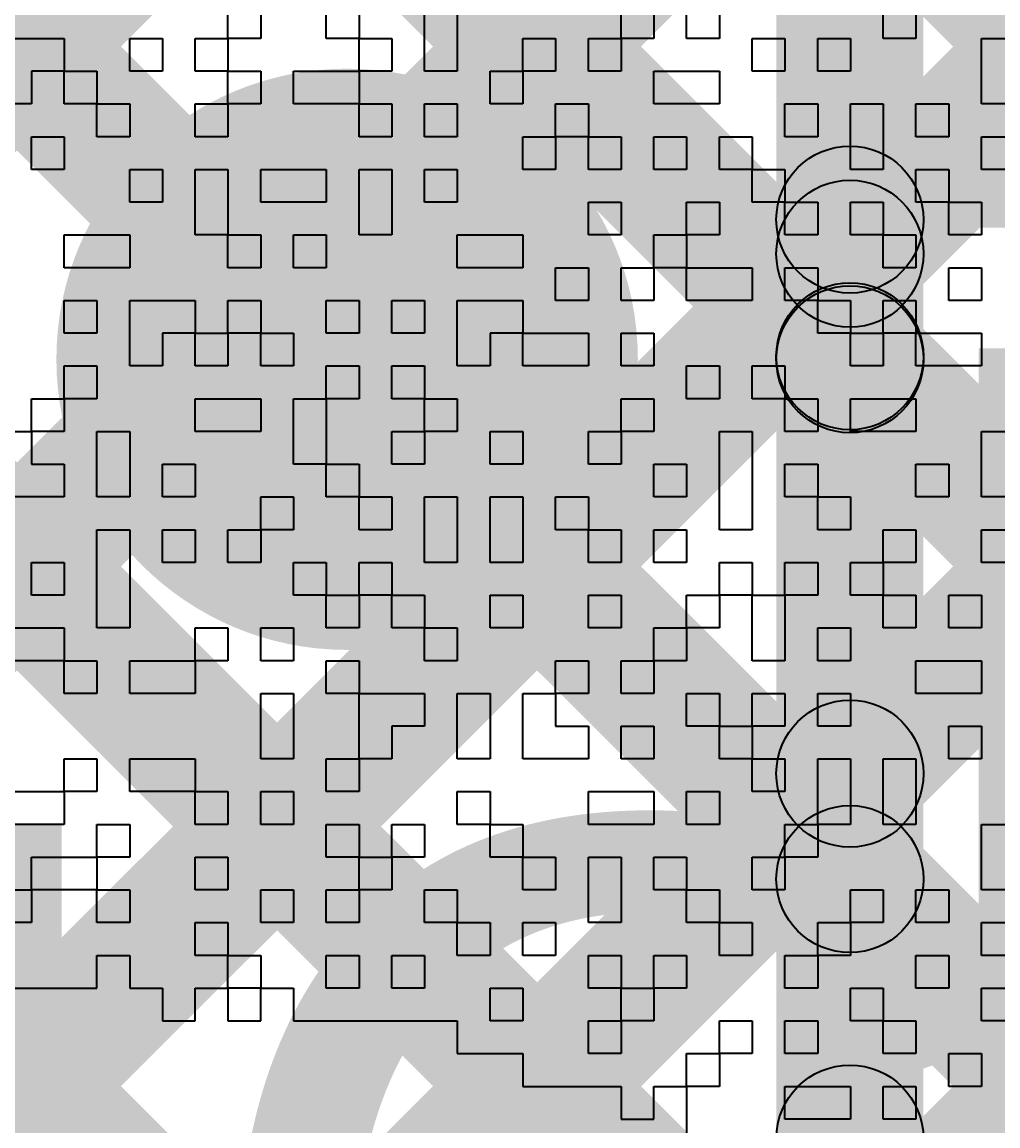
# Model space of a CAD drawing. Header units: millimetres. Extents: x 3.07 to 5.81, y 1.29 to 3.84.
# Drawn here: x 4.7803 to 4.8334, y 2.9394 to 2.9995 of the extents above; entities that cross this region are included whole.
import ezdxf

# ---------------------------------------------------------------- set-up
doc = ezdxf.new("R2010")
doc.units = ezdxf.units.MM
doc.header["$MEASUREMENT"] = 0
for name, color, linetype in [('BottomLayer', 5, 'Continuous'), ('BottomOverlay', 54, 'Continuous'), ('BottomSolder', 6, 'Continuous'), ('TopLayer', 1, 'Continuous'), ('TopOverlay', 2, 'Continuous'), ('TopSolder', 216, 'Continuous'), ('ViaHoleLayer', 16, 'Continuous')]:
    doc.layers.add(name, color=color, linetype=linetype)

# ---------------------------------------------------------------- blocks, each defined once
blk = doc.blocks.new('ESP32_WROOM_32__16MB__16')
at = {"layer": 'TopSolder'}
for points in [[(-0.378016, -0.133598), (-0.291276, -0.133598), (-0.291276, -0.177031), (-0.378016, -0.177031)], [(-0.378016, -0.183598), (-0.291276, -0.183598), (-0.291276, -0.227031), (-0.378016, -0.227031)]]:
    blk.add_hatch(color=216, dxfattribs=at).paths.add_polyline_path(points)

msp = doc.modelspace()

# ---------------------------------------------------------------- hatches: boundary and pattern name
at = {"layer": 'BottomLayer'}
for points in [[(4.732828, 2.86041), (4.727172, 2.866066), (5.059934, 3.198828), (5.06559, 3.193172)], [(4.732828, 2.888694), (4.727172, 2.894351), (5.031649, 3.198828), (5.037306, 3.193172)], [(4.732828, 2.916978), (4.727172, 2.922635), (5.003365, 3.198828), (5.009022, 3.193172)], [(4.732828, 2.945262), (4.727172, 2.950919), (4.975081, 3.198828), (4.980738, 3.193172)], [(4.732828, 2.832125), (4.727172, 2.837782), (5.088218, 3.198828), (5.093875, 3.193172)], [(4.727172, 3.101915), (4.732828, 3.107572), (5.146591, 2.69381), (5.140934, 2.688153)], [(4.727172, 3.073631), (4.732828, 3.079288), (5.132934, 2.679183), (5.127277, 2.673526)], [(4.727172, 3.045347), (4.732828, 3.051004), (5.142004, 2.641828), (5.136347, 2.636172)], [(4.727172, 3.017062), (4.732828, 3.022719), (5.113719, 2.641828), (5.108062, 2.636172)], [(4.727172, 2.988778), (4.732828, 2.994435), (5.085808, 2.641456), (5.080151, 2.635799)]]:
    msp.add_hatch(color=5, dxfattribs=at).paths.add_polyline_path(points)
h = msp.add_hatch(color=5, dxfattribs=at)
edge = h.paths.add_edge_path()
edge.add_arc((4.797997, 2.981117), 0.011811, 0, 360)
at = {"layer": 'BottomSolder'}
h = msp.add_hatch(color=6, dxfattribs=at)
edge = h.paths.add_edge_path()
edge.add_arc((4.797997, 2.981117), 0.015811, 0, 360)
at = {"layer": 'TopLayer'}
for points in [[(4.664631, 3.136172), (4.670288, 3.141828), (4.828167, 2.983949), (4.82251, 2.978293)], [(4.644172, 3.128347), (4.649828, 3.134004), (4.828167, 2.955665), (4.82251, 2.950008)], [(4.644172, 3.100062), (4.649828, 3.105719), (4.822746, 2.932801), (4.817089, 2.927145)], [(4.644172, 3.071778), (4.649828, 3.077435), (4.803176, 2.924087), (4.79752, 2.91843)], [(4.649828, 2.862262), (4.644172, 2.867919), (4.82251, 3.046258), (4.828167, 3.040601)], [(4.829339, 2.988717), (4.821339, 2.988717), (4.821339, 3.031283), (4.829339, 3.031283)], [(4.515022, 2.699172), (4.509365, 2.704828), (4.82251, 3.017974), (4.828167, 3.012317)], [(4.543306, 2.699172), (4.537649, 2.704828), (4.82251, 2.989689), (4.828167, 2.984032)], [(4.829339, 2.981283), (4.821339, 2.981283), (4.821339, 2.988717), (4.829339, 2.988717)], [(4.829339, 2.981283), (4.821339, 2.981283), (4.821339, 2.988717), (4.829339, 2.988717)], [(4.829339, 2.938717), (4.821339, 2.938717), (4.821339, 2.981283), (4.829339, 2.981283)], [(4.57159, 2.699172), (4.565934, 2.704828), (4.82251, 2.961405), (4.828167, 2.955748)]]:
    msp.add_hatch(color=1, dxfattribs=at).paths.add_polyline_path(points)
h = msp.add_hatch(color=1, dxfattribs=at)
edge = h.paths.add_edge_path()
edge.add_arc((4.797997, 2.981117), 0.011811, 0, 360)
h = msp.add_hatch(color=1, dxfattribs=at)
edge = h.paths.add_edge_path()
edge.add_arc((4.825338, 2.988717), 0.004, 0, 360)
h = msp.add_hatch(color=1, dxfattribs=at)
edge = h.paths.add_edge_path()
edge.add_arc((4.825338, 2.988717), 0.004, 0, 360)
h = msp.add_hatch(color=1, dxfattribs=at)
edge = h.paths.add_edge_path()
edge.add_arc((4.825338, 2.988717), 0.004, 0, 360)
h = msp.add_hatch(color=1, dxfattribs=at)
edge = h.paths.add_edge_path()
edge.add_arc((4.825338, 2.986861), 0.004, 0, 360)
h = msp.add_hatch(color=1, dxfattribs=at)
edge = h.paths.add_edge_path()
edge.add_arc((4.825338, 2.981283), 0.004, 0, 360)
h = msp.add_hatch(color=1, dxfattribs=at)
edge = h.paths.add_edge_path()
edge.add_arc((4.825338, 2.981283), 0.004, 0, 360)
h = msp.add_hatch(color=1, dxfattribs=at)
edge = h.paths.add_edge_path()
edge.add_arc((4.825338, 2.981283), 0.004, 0, 360)
h = msp.add_hatch(color=1, dxfattribs=at)
edge = h.paths.add_edge_path()
edge.add_arc((4.825338, 2.981121), 0.004, 0, 360)
h = msp.add_hatch(color=1, dxfattribs=at)
edge = h.paths.add_edge_path()
edge.add_arc((4.825338, 2.958576), 0.004, 0, 360)
h = msp.add_hatch(color=1, dxfattribs=at)
edge = h.paths.add_edge_path()
edge.add_arc((4.825338, 2.952837), 0.004, 0, 360)
h = msp.add_hatch(color=1, dxfattribs=at)
edge = h.paths.add_edge_path()
edge.add_arc((4.825338, 2.938717), 0.004, 0, 360)
h = msp.add_hatch(color=1, dxfattribs=at)
edge = h.paths.add_edge_path()
edge.add_arc((4.825338, 2.938717), 0.004, 0, 360)
h = msp.add_hatch(color=1, dxfattribs=at)
edge = h.paths.add_edge_path()
edge.add_arc((4.825338, 2.938717), 0.004, 0, 360)
at = {"layer": 'TopSolder'}
h = msp.add_hatch(color=216, dxfattribs=at)
edge = h.paths.add_edge_path()
edge.add_arc((4.797997, 2.981117), 0.015811, 0, 360)
at = {"layer": 'ViaHoleLayer'}
h = msp.add_hatch(color=16, dxfattribs=at)
edge = h.paths.add_edge_path()
edge.add_arc((4.797997, 2.981117), 0.007874, 0, 360)

# ---------------------------------------------------------------- linework, layer by layer
at = {"layer": 'BottomOverlay'}
for p, q in [((4.791517, 2.998574), (4.791517, 3.000356)), ((4.793299, 3.000356), (4.793299, 2.998574)), ((4.796862, 2.998574), (4.796862, 3.000356)), ((4.798644, 3.000356), (4.798644, 2.998574)), ((4.802207, 2.998574), (4.802207, 3.000356)), ((4.803989, 3.000356), (4.803989, 2.998574)), ((4.812898, 2.998574), (4.812898, 3.000356)), ((4.81468, 3.000356), (4.81468, 2.998574)), ((4.816461, 2.998574), (4.816461, 3.000356)), ((4.818243, 3.000356), (4.818243, 2.998574)), ((4.827152, 2.998574), (4.827152, 3.000356)), ((4.828933, 3.000356), (4.828933, 2.998574)), ((4.779045, 2.998574), (4.782608, 2.998574)), ((4.782608, 2.998574), (4.782608, 2.996792)), ((4.786172, 2.996792), (4.786172, 2.998574)), ((4.786172, 2.998574), (4.787954, 2.998574)), ((4.787954, 2.998574), (4.787954, 2.996792)), ((4.789735, 2.996792), (4.789735, 2.998574)), ((4.789735, 2.998574), (4.791517, 2.998574)), ((4.793299, 2.998574), (4.791517, 2.998574)), ((4.791517, 2.998574), (4.791517, 2.996792)), ((4.798644, 2.998574), (4.796862, 2.998574)), ((4.798644, 2.996792), (4.798644, 2.998574)), ((4.798644, 2.998574), (4.800426, 2.998574)), ((4.800426, 2.998574), (4.800426, 2.996792)), ((4.802207, 2.996792), (4.802207, 2.998574)), ((4.803989, 2.998574), (4.803989, 2.996792)), ((4.807553, 2.996792), (4.807553, 2.998574)), ((4.807553, 2.998574), (4.809334, 2.998574)), ((4.809334, 2.998574), (4.809334, 2.996792)), ((4.811116, 2.996792), (4.811116, 2.998574)), ((4.811116, 2.998574), (4.812898, 2.998574)), ((4.81468, 2.998574), (4.812898, 2.998574)), ((4.812898, 2.998574), (4.812898, 2.996792)), ((4.818243, 2.998574), (4.816461, 2.998574)), ((4.820025, 2.996792), (4.820025, 2.998574)), ((4.820025, 2.998574), (4.821807, 2.998574)), ((4.821807, 2.998574), (4.821807, 2.996792)), ((4.823588, 2.996792), (4.823588, 2.998574)), ((4.823588, 2.998574), (4.82537, 2.998574)), ((4.82537, 2.998574), (4.82537, 2.996792)), ((4.828933, 2.998574), (4.827152, 2.998574)), ((4.832497, 2.996792), (4.832497, 2.998574)), ((4.832497, 2.998574), (4.834279, 2.998574)), ((4.782608, 2.996792), (4.780827, 2.996792)), ((4.780827, 2.996792), (4.780827, 2.995011)), ((4.782608, 2.995011), (4.782608, 2.996792)), ((4.782608, 2.996792), (4.78439, 2.996792)), ((4.78439, 2.996792), (4.78439, 2.995011)), ((4.787954, 2.996792), (4.786172, 2.996792)), ((4.791517, 2.996792), (4.789735, 2.996792)), ((4.791517, 2.995011), (4.791517, 2.996792)), ((4.791517, 2.996792), (4.793299, 2.996792)), ((4.793299, 2.996792), (4.793299, 2.995011)), ((4.795081, 2.995011), (4.795081, 2.996792)), ((4.795081, 2.996792), (4.798644, 2.996792)), ((4.800426, 2.996792), (4.798644, 2.996792)), ((4.798644, 2.996792), (4.798644, 2.995011)), ((4.803989, 2.996792), (4.802207, 2.996792)), ((4.805771, 2.995011), (4.805771, 2.996792)), ((4.805771, 2.996792), (4.807553, 2.996792)), ((4.809334, 2.996792), (4.807553, 2.996792)), ((4.807553, 2.996792), (4.807553, 2.995011)), ((4.812898, 2.996792), (4.811116, 2.996792)), ((4.81468, 2.995011), (4.81468, 2.996792)), ((4.81468, 2.996792), (4.818243, 2.996792)), ((4.818243, 2.996792), (4.818243, 2.995011)), ((4.821807, 2.996792), (4.820025, 2.996792)), ((4.82537, 2.996792), (4.823588, 2.996792)), ((4.832497, 2.995011), (4.832497, 2.996792)), ((4.780827, 2.995011), (4.779045, 2.995011)), ((4.78439, 2.995011), (4.782608, 2.995011)), ((4.78439, 2.993229), (4.78439, 2.995011)), ((4.78439, 2.995011), (4.786172, 2.995011)), ((4.786172, 2.995011), (4.786172, 2.993229)), ((4.789735, 2.993229), (4.789735, 2.995011)), ((4.789735, 2.995011), (4.791517, 2.995011)), ((4.793299, 2.995011), (4.791517, 2.995011)), ((4.791517, 2.995011), (4.791517, 2.993229)), ((4.798644, 2.995011), (4.795081, 2.995011)), ((4.798644, 2.993229), (4.798644, 2.995011)), ((4.798644, 2.995011), (4.800426, 2.995011)), ((4.800426, 2.995011), (4.800426, 2.993229)), ((4.802207, 2.993229), (4.802207, 2.995011)), ((4.802207, 2.995011), (4.803989, 2.995011)), ((4.803989, 2.995011), (4.803989, 2.993229)), ((4.807553, 2.995011), (4.805771, 2.995011)), ((4.809334, 2.993229), (4.809334, 2.995011)), ((4.809334, 2.995011), (4.811116, 2.995011)), ((4.811116, 2.995011), (4.811116, 2.993229)), ((4.818243, 2.995011), (4.81468, 2.995011)), ((4.821807, 2.993229), (4.821807, 2.995011)), ((4.821807, 2.995011), (4.823588, 2.995011)), ((4.823588, 2.995011), (4.823588, 2.993229)), ((4.82537, 2.993229), (4.82537, 2.995011)), ((4.82537, 2.995011), (4.827152, 2.995011)), ((4.827152, 2.995011), (4.827152, 2.993229)), ((4.828933, 2.993229), (4.828933, 2.995011)), ((4.828933, 2.995011), (4.830715, 2.995011)), ((4.830715, 2.995011), (4.830715, 2.993229)), ((4.834279, 2.995011), (4.832497, 2.995011)), ((4.780827, 2.991447), (4.780827, 2.993229)), ((4.780827, 2.993229), (4.782608, 2.993229)), ((4.782608, 2.993229), (4.782608, 2.991447)), ((4.786172, 2.993229), (4.78439, 2.993229)), ((4.791517, 2.993229), (4.789735, 2.993229)), ((4.800426, 2.993229), (4.798644, 2.993229)), ((4.803989, 2.993229), (4.802207, 2.993229)), ((4.807553, 2.991447), (4.807553, 2.993229)), ((4.807553, 2.993229), (4.809334, 2.993229)), ((4.811116, 2.993229), (4.809334, 2.993229)), ((4.809334, 2.993229), (4.809334, 2.991447)), ((4.811116, 2.991447), (4.811116, 2.993229)), ((4.811116, 2.993229), (4.812898, 2.993229)), ((4.812898, 2.993229), (4.812898, 2.991447)), ((4.81468, 2.991447), (4.81468, 2.993229)), ((4.81468, 2.993229), (4.816461, 2.993229)), ((4.816461, 2.993229), (4.816461, 2.991447)), ((4.818243, 2.991447), (4.818243, 2.993229)), ((4.818243, 2.993229), (4.820025, 2.993229)), ((4.820025, 2.993229), (4.820025, 2.991447)), ((4.823588, 2.993229), (4.821807, 2.993229)), ((4.82537, 2.991447), (4.82537, 2.993229)), ((4.827152, 2.993229), (4.827152, 2.991447)), ((4.830715, 2.993229), (4.828933, 2.993229)), ((4.832497, 2.991447), (4.832497, 2.993229)), ((4.832497, 2.993229), (4.834279, 2.993229)), ((4.782608, 2.991447), (4.780827, 2.991447)), ((4.786172, 2.989666), (4.786172, 2.991447)), ((4.786172, 2.991447), (4.787954, 2.991447)), ((4.787954, 2.991447), (4.787954, 2.989666)), ((4.789735, 2.989666), (4.789735, 2.991447)), ((4.789735, 2.991447), (4.791517, 2.991447)), ((4.791517, 2.991447), (4.791517, 2.989666)), ((4.793299, 2.989666), (4.793299, 2.991447)), ((4.793299, 2.991447), (4.796862, 2.991447)), ((4.796862, 2.991447), (4.796862, 2.989666)), ((4.798644, 2.989666), (4.798644, 2.991447)), ((4.798644, 2.991447), (4.800426, 2.991447)), ((4.800426, 2.991447), (4.800426, 2.989666)), ((4.802207, 2.989666), (4.802207, 2.991447)), ((4.802207, 2.991447), (4.803989, 2.991447)), ((4.803989, 2.991447), (4.803989, 2.989666)), ((4.809334, 2.991447), (4.807553, 2.991447)), ((4.812898, 2.991447), (4.811116, 2.991447)), ((4.816461, 2.991447), (4.81468, 2.991447)), ((4.820025, 2.991447), (4.818243, 2.991447)), ((4.820025, 2.989666), (4.820025, 2.991447)), ((4.820025, 2.991447), (4.821807, 2.991447)), ((4.821807, 2.991447), (4.821807, 2.989666)), ((4.827152, 2.991447), (4.82537, 2.991447)), ((4.828933, 2.989666), (4.828933, 2.991447)), ((4.828933, 2.991447), (4.830715, 2.991447)), ((4.830715, 2.991447), (4.830715, 2.989666)), ((4.834279, 2.991447), (4.832497, 2.991447)), ((4.787954, 2.989666), (4.786172, 2.989666)), ((4.789735, 2.987884), (4.789735, 2.989666)), ((4.791517, 2.989666), (4.791517, 2.987884)), ((4.796862, 2.989666), (4.793299, 2.989666)), ((4.798644, 2.987884), (4.798644, 2.989666)), ((4.800426, 2.989666), (4.800426, 2.987884)), ((4.803989, 2.989666), (4.802207, 2.989666)), ((4.811116, 2.987884), (4.811116, 2.989666)), ((4.811116, 2.989666), (4.812898, 2.989666)), ((4.812898, 2.989666), (4.812898, 2.987884)), ((4.816461, 2.987884), (4.816461, 2.989666)), ((4.816461, 2.989666), (4.818243, 2.989666)), ((4.818243, 2.989666), (4.818243, 2.987884)), ((4.821807, 2.989666), (4.820025, 2.989666)), ((4.821807, 2.987884), (4.821807, 2.989666)), ((4.821807, 2.989666), (4.823588, 2.989666)), ((4.823588, 2.989666), (4.823588, 2.987884)), ((4.82537, 2.987884), (4.82537, 2.989666)), ((4.82537, 2.989666), (4.827152, 2.989666)), ((4.827152, 2.989666), (4.827152, 2.987884)), ((4.830715, 2.989666), (4.828933, 2.989666)), ((4.830715, 2.987884), (4.830715, 2.989666)), ((4.830715, 2.989666), (4.832497, 2.989666)), ((4.832497, 2.989666), (4.832497, 2.987884)), ((4.782608, 2.986102), (4.782608, 2.987884)), ((4.782608, 2.987884), (4.786172, 2.987884)), ((4.786172, 2.987884), (4.786172, 2.986102)), ((4.791517, 2.987884), (4.789735, 2.987884)), ((4.791517, 2.986102), (4.791517, 2.987884)), ((4.791517, 2.987884), (4.793299, 2.987884)), ((4.793299, 2.987884), (4.793299, 2.986102)), ((4.795081, 2.986102), (4.795081, 2.987884)), ((4.795081, 2.987884), (4.796862, 2.987884)), ((4.796862, 2.987884), (4.796862, 2.986102)), ((4.800426, 2.987884), (4.798644, 2.987884)), ((4.803989, 2.986102), (4.803989, 2.987884)), ((4.803989, 2.987884), (4.807553, 2.987884)), ((4.807553, 2.987884), (4.807553, 2.986102)), ((4.812898, 2.987884), (4.811116, 2.987884)), ((4.81468, 2.986102), (4.81468, 2.987884)), ((4.81468, 2.987884), (4.816461, 2.987884)), ((4.818243, 2.987884), (4.816461, 2.987884)), ((4.816461, 2.987884), (4.816461, 2.986102)), ((4.823588, 2.987884), (4.821807, 2.987884)), ((4.827152, 2.987884), (4.82537, 2.987884)), ((4.827152, 2.986102), (4.827152, 2.987884)), ((4.827152, 2.987884), (4.828933, 2.987884)), ((4.828933, 2.987884), (4.828933, 2.986102)), ((4.832497, 2.987884), (4.830715, 2.987884)), ((4.786172, 2.986102), (4.782608, 2.986102)), ((4.793299, 2.986102), (4.791517, 2.986102)), ((4.796862, 2.986102), (4.795081, 2.986102)), ((4.807553, 2.986102), (4.803989, 2.986102)), ((4.809334, 2.98432), (4.809334, 2.986102)), ((4.809334, 2.986102), (4.811116, 2.986102)), ((4.811116, 2.986102), (4.811116, 2.98432)), ((4.812898, 2.98432), (4.812898, 2.986102)), ((4.812898, 2.986102), (4.81468, 2.986102)), ((4.816461, 2.986102), (4.81468, 2.986102)), ((4.81468, 2.986102), (4.81468, 2.98432)), ((4.816461, 2.98432), (4.816461, 2.986102)), ((4.816461, 2.986102), (4.820025, 2.986102)), ((4.820025, 2.986102), (4.820025, 2.98432)), ((4.821807, 2.98432), (4.821807, 2.986102)), ((4.821807, 2.986102), (4.823588, 2.986102)), ((4.823588, 2.986102), (4.823588, 2.98432)), ((4.828933, 2.986102), (4.827152, 2.986102)), ((4.830715, 2.98432), (4.830715, 2.986102)), ((4.830715, 2.986102), (4.832497, 2.986102)), ((4.832497, 2.986102), (4.832497, 2.98432)), ((4.782608, 2.982539), (4.782608, 2.98432)), ((4.782608, 2.98432), (4.78439, 2.98432)), ((4.78439, 2.98432), (4.78439, 2.982539)), ((4.786172, 2.982539), (4.786172, 2.98432)), ((4.786172, 2.98432), (4.789735, 2.98432)), ((4.789735, 2.98432), (4.789735, 2.982539)), ((4.791517, 2.982539), (4.791517, 2.98432)), ((4.791517, 2.98432), (4.793299, 2.98432)), ((4.793299, 2.98432), (4.793299, 2.982539)), ((4.796862, 2.982539), (4.796862, 2.98432)), ((4.796862, 2.98432), (4.798644, 2.98432)), ((4.798644, 2.98432), (4.798644, 2.982539)), ((4.800426, 2.982539), (4.800426, 2.98432)), ((4.800426, 2.98432), (4.802207, 2.98432)), ((4.802207, 2.98432), (4.802207, 2.982539)), ((4.803989, 2.982539), (4.803989, 2.98432)), ((4.803989, 2.98432), (4.807553, 2.98432)), ((4.807553, 2.98432), (4.807553, 2.982539)), ((4.811116, 2.98432), (4.809334, 2.98432)), ((4.81468, 2.98432), (4.812898, 2.98432)), ((4.820025, 2.98432), (4.816461, 2.98432)), ((4.823588, 2.98432), (4.821807, 2.98432)), ((4.823588, 2.982539), (4.823588, 2.98432)), ((4.823588, 2.98432), (4.82537, 2.98432)), ((4.82537, 2.98432), (4.82537, 2.982539)), ((4.827152, 2.982539), (4.827152, 2.98432)), ((4.827152, 2.98432), (4.828933, 2.98432)), ((4.828933, 2.98432), (4.828933, 2.982539)), ((4.832497, 2.98432), (4.830715, 2.98432)), ((4.78439, 2.982539), (4.782608, 2.982539)), ((4.786172, 2.980757), (4.786172, 2.982539)), ((4.789735, 2.982539), (4.787954, 2.982539)), ((4.787954, 2.982539), (4.787954, 2.980757)), ((4.789735, 2.980757), (4.789735, 2.982539)), ((4.789735, 2.982539), (4.791517, 2.982539)), ((4.793299, 2.982539), (4.791517, 2.982539)), ((4.791517, 2.982539), (4.791517, 2.980757)), ((4.793299, 2.980757), (4.793299, 2.982539)), ((4.793299, 2.982539), (4.795081, 2.982539)), ((4.795081, 2.982539), (4.795081, 2.980757)), ((4.798644, 2.982539), (4.796862, 2.982539)), ((4.802207, 2.982539), (4.800426, 2.982539)), ((4.803989, 2.980757), (4.803989, 2.982539)), ((4.807553, 2.982539), (4.805771, 2.982539)), ((4.805771, 2.982539), (4.805771, 2.980757)), ((4.807553, 2.980757), (4.807553, 2.982539)), ((4.807553, 2.982539), (4.811116, 2.982539)), ((4.811116, 2.982539), (4.811116, 2.980757)), ((4.812898, 2.980757), (4.812898, 2.982539)), ((4.812898, 2.982539), (4.81468, 2.982539)), ((4.81468, 2.982539), (4.81468, 2.980757)), ((4.82537, 2.982539), (4.823588, 2.982539)), ((4.82537, 2.980757), (4.82537, 2.982539)), ((4.82537, 2.982539), (4.827152, 2.982539)), ((4.828933, 2.982539), (4.827152, 2.982539)), ((4.827152, 2.982539), (4.827152, 2.980757)), ((4.828933, 2.980757), (4.828933, 2.982539)), ((4.828933, 2.982539), (4.832497, 2.982539)), ((4.832497, 2.982539), (4.832497, 2.980757)), ((4.782608, 2.978975), (4.782608, 2.980757)), ((4.782608, 2.980757), (4.78439, 2.980757)), ((4.78439, 2.980757), (4.78439, 2.978975)), ((4.787954, 2.980757), (4.786172, 2.980757)), ((4.791517, 2.980757), (4.789735, 2.980757)), ((4.795081, 2.980757), (4.793299, 2.980757)), ((4.796862, 2.978975), (4.796862, 2.980757)), ((4.796862, 2.980757), (4.798644, 2.980757)), ((4.798644, 2.980757), (4.798644, 2.978975)), ((4.800426, 2.978975), (4.800426, 2.980757)), ((4.800426, 2.980757), (4.802207, 2.980757)), ((4.802207, 2.980757), (4.802207, 2.978975)), ((4.805771, 2.980757), (4.803989, 2.980757)), ((4.811116, 2.980757), (4.807553, 2.980757)), ((4.81468, 2.980757), (4.812898, 2.980757)), ((4.816461, 2.978975), (4.816461, 2.980757)), ((4.816461, 2.980757), (4.818243, 2.980757)), ((4.818243, 2.980757), (4.818243, 2.978975)), ((4.820025, 2.978975), (4.820025, 2.980757)), ((4.820025, 2.980757), (4.821807, 2.980757)), ((4.821807, 2.980757), (4.821807, 2.978975)), ((4.827152, 2.980757), (4.82537, 2.980757)), ((4.832497, 2.980757), (4.828933, 2.980757)), ((4.780827, 2.977193), (4.780827, 2.978975)), ((4.780827, 2.978975), (4.782608, 2.978975)), ((4.78439, 2.978975), (4.782608, 2.978975)), ((4.782608, 2.978975), (4.782608, 2.977193)), ((4.789735, 2.977193), (4.789735, 2.978975)), ((4.789735, 2.978975), (4.793299, 2.978975)), ((4.793299, 2.978975), (4.793299, 2.977193)), ((4.795081, 2.977193), (4.795081, 2.978975)), ((4.795081, 2.978975), (4.796862, 2.978975)), ((4.798644, 2.978975), (4.796862, 2.978975)), ((4.796862, 2.978975), (4.796862, 2.977193)), ((4.802207, 2.978975), (4.800426, 2.978975)), ((4.802207, 2.977193), (4.802207, 2.978975)), ((4.802207, 2.978975), (4.803989, 2.978975)), ((4.803989, 2.978975), (4.803989, 2.977193)), ((4.812898, 2.977193), (4.812898, 2.978975)), ((4.812898, 2.978975), (4.81468, 2.978975)), ((4.81468, 2.978975), (4.81468, 2.977193)), ((4.818243, 2.978975), (4.816461, 2.978975)), ((4.821807, 2.978975), (4.820025, 2.978975)), ((4.821807, 2.977193), (4.821807, 2.978975)), ((4.821807, 2.978975), (4.823588, 2.978975)), ((4.823588, 2.978975), (4.823588, 2.977193)), ((4.82537, 2.977193), (4.82537, 2.978975)), ((4.82537, 2.978975), (4.828933, 2.978975)), ((4.828933, 2.978975), (4.828933, 2.977193)), ((4.779045, 2.977193), (4.780827, 2.977193)), ((4.782608, 2.977193), (4.780827, 2.977193)), ((4.780827, 2.977193), (4.780827, 2.975412)), ((4.78439, 2.975412), (4.78439, 2.977193)), ((4.78439, 2.977193), (4.786172, 2.977193)), ((4.786172, 2.977193), (4.786172, 2.975412)), ((4.793299, 2.977193), (4.789735, 2.977193)), ((4.795081, 2.975412), (4.795081, 2.977193)), ((4.796862, 2.977193), (4.796862, 2.975412)), ((4.800426, 2.975412), (4.800426, 2.977193)), ((4.800426, 2.977193), (4.802207, 2.977193)), ((4.803989, 2.977193), (4.802207, 2.977193)), ((4.802207, 2.977193), (4.802207, 2.975412)), ((4.805771, 2.975412), (4.805771, 2.977193)), ((4.805771, 2.977193), (4.807553, 2.977193)), ((4.807553, 2.977193), (4.807553, 2.975412)), ((4.811116, 2.975412), (4.811116, 2.977193)), ((4.811116, 2.977193), (4.812898, 2.977193)), ((4.81468, 2.977193), (4.812898, 2.977193)), ((4.812898, 2.977193), (4.812898, 2.975412)), ((4.818243, 2.975412), (4.818243, 2.977193)), ((4.818243, 2.977193), (4.820025, 2.977193)), ((4.820025, 2.977193), (4.820025, 2.975412)), ((4.823588, 2.977193), (4.821807, 2.977193)), ((4.828933, 2.977193), (4.82537, 2.977193)), ((4.832497, 2.975412), (4.832497, 2.977193)), ((4.832497, 2.977193), (4.834279, 2.977193)), ((4.780827, 2.975412), (4.782608, 2.975412)), ((4.782608, 2.975412), (4.782608, 2.97363)), ((4.78439, 2.97363), (4.78439, 2.975412)), ((4.786172, 2.975412), (4.786172, 2.97363)), ((4.787954, 2.97363), (4.787954, 2.975412)), ((4.787954, 2.975412), (4.789735, 2.975412)), ((4.789735, 2.975412), (4.789735, 2.97363)), ((4.796862, 2.975412), (4.795081, 2.975412)), ((4.796862, 2.97363), (4.796862, 2.975412)), ((4.796862, 2.975412), (4.798644, 2.975412)), ((4.798644, 2.975412), (4.798644, 2.97363)), ((4.802207, 2.975412), (4.800426, 2.975412)), ((4.807553, 2.975412), (4.805771, 2.975412)), ((4.812898, 2.975412), (4.811116, 2.975412)), ((4.81468, 2.97363), (4.81468, 2.975412)), ((4.81468, 2.975412), (4.816461, 2.975412)), ((4.816461, 2.975412), (4.816461, 2.97363)), ((4.818243, 2.97363), (4.818243, 2.975412)), ((4.820025, 2.975412), (4.820025, 2.97363)), ((4.821807, 2.97363), (4.821807, 2.975412)), ((4.821807, 2.975412), (4.823588, 2.975412)), ((4.823588, 2.975412), (4.823588, 2.97363)), ((4.828933, 2.97363), (4.828933, 2.975412)), ((4.828933, 2.975412), (4.830715, 2.975412)), ((4.830715, 2.975412), (4.830715, 2.97363)), ((4.832497, 2.97363), (4.832497, 2.975412)), ((4.782608, 2.97363), (4.779045, 2.97363)), ((4.786172, 2.97363), (4.78439, 2.97363)), ((4.789735, 2.97363), (4.787954, 2.97363)), ((4.793299, 2.971848), (4.793299, 2.97363)), ((4.793299, 2.97363), (4.795081, 2.97363)), ((4.795081, 2.97363), (4.795081, 2.971848)), ((4.798644, 2.97363), (4.796862, 2.97363)), ((4.798644, 2.971848), (4.798644, 2.97363)), ((4.798644, 2.97363), (4.800426, 2.97363)), ((4.800426, 2.97363), (4.800426, 2.971848)), ((4.802207, 2.971848), (4.802207, 2.97363)), ((4.802207, 2.97363), (4.803989, 2.97363)), ((4.803989, 2.97363), (4.803989, 2.971848)), ((4.805771, 2.971848), (4.805771, 2.97363)), ((4.805771, 2.97363), (4.807553, 2.97363)), ((4.807553, 2.97363), (4.807553, 2.971848)), ((4.809334, 2.971848), (4.809334, 2.97363)), ((4.809334, 2.97363), (4.811116, 2.97363)), ((4.811116, 2.97363), (4.811116, 2.971848)), ((4.816461, 2.97363), (4.81468, 2.97363)), ((4.818243, 2.971848), (4.818243, 2.97363)), ((4.820025, 2.97363), (4.820025, 2.971848)), ((4.823588, 2.97363), (4.821807, 2.97363)), ((4.823588, 2.971848), (4.823588, 2.97363)), ((4.823588, 2.97363), (4.82537, 2.97363)), ((4.82537, 2.97363), (4.82537, 2.971848)), ((4.830715, 2.97363), (4.828933, 2.97363)), ((4.834279, 2.97363), (4.832497, 2.97363)), ((4.78439, 2.970067), (4.78439, 2.971848)), ((4.78439, 2.971848), (4.786172, 2.971848)), ((4.786172, 2.971848), (4.786172, 2.970067)), ((4.787954, 2.970067), (4.787954, 2.971848)), ((4.787954, 2.971848), (4.789735, 2.971848)), ((4.789735, 2.971848), (4.789735, 2.970067)), ((4.791517, 2.970067), (4.791517, 2.971848)), ((4.791517, 2.971848), (4.793299, 2.971848)), ((4.795081, 2.971848), (4.793299, 2.971848)), ((4.793299, 2.971848), (4.793299, 2.970067)), ((4.800426, 2.971848), (4.798644, 2.971848)), ((4.802207, 2.970067), (4.802207, 2.971848)), ((4.803989, 2.971848), (4.803989, 2.970067)), ((4.805771, 2.970067), (4.805771, 2.971848)), ((4.807553, 2.971848), (4.807553, 2.970067)), ((4.811116, 2.971848), (4.809334, 2.971848)), ((4.811116, 2.970067), (4.811116, 2.971848)), ((4.811116, 2.971848), (4.812898, 2.971848)), ((4.812898, 2.971848), (4.812898, 2.970067)), ((4.81468, 2.970067), (4.81468, 2.971848)), ((4.81468, 2.971848), (4.816461, 2.971848)), ((4.816461, 2.971848), (4.816461, 2.970067)), ((4.820025, 2.971848), (4.818243, 2.971848)), ((4.82537, 2.971848), (4.823588, 2.971848)), ((4.827152, 2.970067), (4.827152, 2.971848)), ((4.827152, 2.971848), (4.828933, 2.971848)), ((4.828933, 2.971848), (4.828933, 2.970067)), ((4.832497, 2.970067), (4.832497, 2.971848)), ((4.832497, 2.971848), (4.834279, 2.971848)), ((4.780827, 2.968285), (4.780827, 2.970067)), ((4.780827, 2.970067), (4.782608, 2.970067)), ((4.782608, 2.970067), (4.782608, 2.968285)), ((4.78439, 2.968285), (4.78439, 2.970067)), ((4.786172, 2.970067), (4.786172, 2.968285)), ((4.789735, 2.970067), (4.787954, 2.970067)), ((4.793299, 2.970067), (4.791517, 2.970067)), ((4.795081, 2.968285), (4.795081, 2.970067)), ((4.795081, 2.970067), (4.796862, 2.970067)), ((4.796862, 2.970067), (4.796862, 2.968285)), ((4.798644, 2.968285), (4.798644, 2.970067)), ((4.798644, 2.970067), (4.800426, 2.970067)), ((4.800426, 2.970067), (4.800426, 2.968285)), ((4.803989, 2.970067), (4.802207, 2.970067)), ((4.807553, 2.970067), (4.805771, 2.970067)), ((4.812898, 2.970067), (4.811116, 2.970067)), ((4.816461, 2.970067), (4.81468, 2.970067)), ((4.818243, 2.968285), (4.818243, 2.970067)), ((4.818243, 2.970067), (4.820025, 2.970067)), ((4.820025, 2.970067), (4.820025, 2.968285)), ((4.821807, 2.968285), (4.821807, 2.970067)), ((4.821807, 2.970067), (4.823588, 2.970067)), ((4.823588, 2.970067), (4.823588, 2.968285)), ((4.82537, 2.968285), (4.82537, 2.970067)), ((4.82537, 2.970067), (4.827152, 2.970067)), ((4.828933, 2.970067), (4.827152, 2.970067)), ((4.827152, 2.970067), (4.827152, 2.968285)), ((4.834279, 2.970067), (4.832497, 2.970067)), ((4.782608, 2.968285), (4.780827, 2.968285)), ((4.78439, 2.966503), (4.78439, 2.968285)), ((4.786172, 2.968285), (4.786172, 2.966503)), ((4.796862, 2.968285), (4.795081, 2.968285)), ((4.796862, 2.966503), (4.796862, 2.968285)), ((4.796862, 2.968285), (4.798644, 2.968285)), ((4.800426, 2.968285), (4.798644, 2.968285)), ((4.798644, 2.968285), (4.798644, 2.966503)), ((4.800426, 2.966503), (4.800426, 2.968285)), ((4.800426, 2.968285), (4.802207, 2.968285)), ((4.802207, 2.968285), (4.802207, 2.966503)), ((4.805771, 2.966503), (4.805771, 2.968285)), ((4.805771, 2.968285), (4.807553, 2.968285)), ((4.807553, 2.968285), (4.807553, 2.966503)), ((4.811116, 2.966503), (4.811116, 2.968285)), ((4.811116, 2.968285), (4.812898, 2.968285)), ((4.812898, 2.968285), (4.812898, 2.966503)), ((4.816461, 2.966503), (4.816461, 2.968285)), ((4.816461, 2.968285), (4.818243, 2.968285)), ((4.820025, 2.968285), (4.818243, 2.968285)), ((4.818243, 2.968285), (4.818243, 2.966503)), ((4.820025, 2.966503), (4.820025, 2.968285)), ((4.820025, 2.968285), (4.821807, 2.968285)), ((4.823588, 2.968285), (4.821807, 2.968285)), ((4.821807, 2.968285), (4.821807, 2.966503)), ((4.827152, 2.968285), (4.82537, 2.968285)), ((4.827152, 2.966503), (4.827152, 2.968285)), ((4.827152, 2.968285), (4.828933, 2.968285)), ((4.828933, 2.968285), (4.828933, 2.966503)), ((4.830715, 2.966503), (4.830715, 2.968285)), ((4.830715, 2.968285), (4.832497, 2.968285)), ((4.832497, 2.968285), (4.832497, 2.966503)), ((4.779045, 2.966503), (4.782608, 2.966503)), ((4.782608, 2.966503), (4.782608, 2.964721)), ((4.786172, 2.966503), (4.78439, 2.966503)), ((4.789735, 2.964721), (4.789735, 2.966503)), ((4.789735, 2.966503), (4.791517, 2.966503)), ((4.791517, 2.966503), (4.791517, 2.964721)), ((4.793299, 2.964721), (4.793299, 2.966503)), ((4.793299, 2.966503), (4.795081, 2.966503)), ((4.795081, 2.966503), (4.795081, 2.964721)), ((4.798644, 2.966503), (4.796862, 2.966503)), ((4.802207, 2.966503), (4.800426, 2.966503)), ((4.802207, 2.964721), (4.802207, 2.966503)), ((4.802207, 2.966503), (4.803989, 2.966503)), ((4.803989, 2.966503), (4.803989, 2.964721)), ((4.807553, 2.966503), (4.805771, 2.966503)), ((4.812898, 2.966503), (4.811116, 2.966503)), ((4.81468, 2.964721), (4.81468, 2.966503)), ((4.81468, 2.966503), (4.816461, 2.966503)), ((4.818243, 2.966503), (4.816461, 2.966503)), ((4.816461, 2.966503), (4.816461, 2.964721)), ((4.820025, 2.964721), (4.820025, 2.966503)), ((4.821807, 2.966503), (4.821807, 2.964721)), ((4.823588, 2.964721), (4.823588, 2.966503)), ((4.823588, 2.966503), (4.82537, 2.966503)), ((4.82537, 2.966503), (4.82537, 2.964721)), ((4.828933, 2.966503), (4.827152, 2.966503)), ((4.832497, 2.966503), (4.830715, 2.966503)), ((4.782608, 2.964721), (4.779045, 2.964721)), ((4.782608, 2.96294), (4.782608, 2.964721)), ((4.782608, 2.964721), (4.78439, 2.964721)), ((4.78439, 2.964721), (4.78439, 2.96294)), ((4.786172, 2.96294), (4.786172, 2.964721)), ((4.786172, 2.964721), (4.789735, 2.964721)), ((4.791517, 2.964721), (4.789735, 2.964721)), ((4.789735, 2.964721), (4.789735, 2.96294)), ((4.795081, 2.964721), (4.793299, 2.964721)), ((4.796862, 2.96294), (4.796862, 2.964721)), ((4.796862, 2.964721), (4.798644, 2.964721)), ((4.798644, 2.964721), (4.798644, 2.96294)), ((4.803989, 2.964721), (4.802207, 2.964721)), ((4.809334, 2.96294), (4.809334, 2.964721)), ((4.809334, 2.964721), (4.811116, 2.964721)), ((4.811116, 2.964721), (4.811116, 2.96294)), ((4.812898, 2.96294), (4.812898, 2.964721)), ((4.812898, 2.964721), (4.81468, 2.964721)), ((4.816461, 2.964721), (4.81468, 2.964721)), ((4.81468, 2.964721), (4.81468, 2.96294)), ((4.821807, 2.964721), (4.820025, 2.964721)), ((4.82537, 2.964721), (4.823588, 2.964721)), ((4.828933, 2.96294), (4.828933, 2.964721)), ((4.828933, 2.964721), (4.832497, 2.964721)), ((4.832497, 2.964721), (4.832497, 2.96294)), ((4.78439, 2.96294), (4.782608, 2.96294)), ((4.789735, 2.96294), (4.786172, 2.96294)), ((4.793299, 2.961158), (4.793299, 2.96294)), ((4.793299, 2.96294), (4.795081, 2.96294)), ((4.795081, 2.96294), (4.795081, 2.961158)), ((4.798644, 2.96294), (4.796862, 2.96294)), ((4.798644, 2.961158), (4.798644, 2.96294)), ((4.798644, 2.96294), (4.802207, 2.96294)), ((4.802207, 2.96294), (4.802207, 2.961158)), ((4.803989, 2.961158), (4.803989, 2.96294)), ((4.803989, 2.96294), (4.805771, 2.96294)), ((4.805771, 2.96294), (4.805771, 2.961158)), ((4.807553, 2.961158), (4.807553, 2.96294)), ((4.807553, 2.96294), (4.809334, 2.96294)), ((4.811116, 2.96294), (4.809334, 2.96294)), ((4.809334, 2.96294), (4.809334, 2.961158)), ((4.81468, 2.96294), (4.812898, 2.96294)), ((4.816461, 2.961158), (4.816461, 2.96294)), ((4.816461, 2.96294), (4.818243, 2.96294)), ((4.818243, 2.96294), (4.818243, 2.961158)), ((4.820025, 2.961158), (4.820025, 2.96294)), ((4.820025, 2.96294), (4.821807, 2.96294)), ((4.821807, 2.96294), (4.821807, 2.961158)), ((4.823588, 2.961158), (4.823588, 2.96294)), ((4.823588, 2.96294), (4.82537, 2.96294)), ((4.82537, 2.96294), (4.82537, 2.961158)), ((4.832497, 2.96294), (4.828933, 2.96294)), ((4.793299, 2.959376), (4.793299, 2.961158)), ((4.795081, 2.961158), (4.795081, 2.959376)), ((4.798644, 2.959376), (4.798644, 2.961158)), ((4.802207, 2.961158), (4.800426, 2.961158)), ((4.800426, 2.961158), (4.800426, 2.959376)), ((4.803989, 2.959376), (4.803989, 2.961158)), ((4.805771, 2.961158), (4.805771, 2.959376)), ((4.807553, 2.959376), (4.807553, 2.961158)), ((4.809334, 2.961158), (4.811116, 2.961158)), ((4.811116, 2.961158), (4.811116, 2.959376)), ((4.812898, 2.959376), (4.812898, 2.961158)), ((4.812898, 2.961158), (4.81468, 2.961158)), ((4.81468, 2.961158), (4.81468, 2.959376)), ((4.818243, 2.961158), (4.816461, 2.961158)), ((4.818243, 2.959376), (4.818243, 2.961158)), ((4.818243, 2.961158), (4.820025, 2.961158)), ((4.821807, 2.961158), (4.820025, 2.961158)), ((4.820025, 2.961158), (4.820025, 2.959376)), ((4.82537, 2.961158), (4.823588, 2.961158)), ((4.830715, 2.959376), (4.830715, 2.961158)), ((4.830715, 2.961158), (4.832497, 2.961158)), ((4.832497, 2.961158), (4.832497, 2.959376)), ((4.782608, 2.957594), (4.782608, 2.959376)), ((4.782608, 2.959376), (4.78439, 2.959376)), ((4.78439, 2.959376), (4.78439, 2.957594)), ((4.786172, 2.957594), (4.786172, 2.959376)), ((4.786172, 2.959376), (4.789735, 2.959376)), ((4.789735, 2.959376), (4.789735, 2.957594)), ((4.795081, 2.959376), (4.793299, 2.959376)), ((4.796862, 2.957594), (4.796862, 2.959376)), ((4.796862, 2.959376), (4.798644, 2.959376)), ((4.800426, 2.959376), (4.798644, 2.959376)), ((4.798644, 2.959376), (4.798644, 2.957594)), ((4.805771, 2.959376), (4.803989, 2.959376)), ((4.811116, 2.959376), (4.807553, 2.959376)), ((4.81468, 2.959376), (4.812898, 2.959376)), ((4.820025, 2.959376), (4.818243, 2.959376)), ((4.820025, 2.957594), (4.820025, 2.959376)), ((4.820025, 2.959376), (4.821807, 2.959376)), ((4.821807, 2.959376), (4.821807, 2.957594)), ((4.823588, 2.957594), (4.823588, 2.959376)), ((4.823588, 2.959376), (4.82537, 2.959376)), ((4.82537, 2.959376), (4.82537, 2.957594)), ((4.827152, 2.957594), (4.827152, 2.959376)), ((4.827152, 2.959376), (4.828933, 2.959376)), ((4.828933, 2.959376), (4.828933, 2.957594)), ((4.832497, 2.959376), (4.830715, 2.959376)), ((4.779045, 2.957594), (4.782608, 2.957594)), ((4.78439, 2.957594), (4.782608, 2.957594)), ((4.782608, 2.957594), (4.782608, 2.955813)), ((4.789735, 2.957594), (4.786172, 2.957594)), ((4.789735, 2.955813), (4.789735, 2.957594)), ((4.789735, 2.957594), (4.791517, 2.957594)), ((4.791517, 2.957594), (4.791517, 2.955813)), ((4.793299, 2.955813), (4.793299, 2.957594)), ((4.793299, 2.957594), (4.795081, 2.957594)), ((4.795081, 2.957594), (4.795081, 2.955813)), ((4.798644, 2.957594), (4.796862, 2.957594)), ((4.803989, 2.955813), (4.803989, 2.957594)), ((4.803989, 2.957594), (4.805771, 2.957594)), ((4.805771, 2.957594), (4.805771, 2.955813)), ((4.811116, 2.955813), (4.811116, 2.957594)), ((4.811116, 2.957594), (4.81468, 2.957594)), ((4.81468, 2.957594), (4.81468, 2.955813)), ((4.816461, 2.955813), (4.816461, 2.957594)), ((4.816461, 2.957594), (4.818243, 2.957594)), ((4.818243, 2.957594), (4.818243, 2.955813)), ((4.821807, 2.957594), (4.820025, 2.957594)), ((4.823588, 2.955813), (4.823588, 2.957594)), ((4.82537, 2.957594), (4.82537, 2.955813)), ((4.827152, 2.955813), (4.827152, 2.957594)), ((4.828933, 2.957594), (4.828933, 2.955813)), ((4.782608, 2.955813), (4.779045, 2.955813)), ((4.78439, 2.954031), (4.78439, 2.955813)), ((4.78439, 2.955813), (4.786172, 2.955813)), ((4.786172, 2.955813), (4.786172, 2.954031)), ((4.791517, 2.955813), (4.789735, 2.955813)), ((4.795081, 2.955813), (4.793299, 2.955813)), ((4.796862, 2.954031), (4.796862, 2.955813)), ((4.796862, 2.955813), (4.798644, 2.955813)), ((4.798644, 2.955813), (4.798644, 2.954031)), ((4.800426, 2.954031), (4.800426, 2.955813)), ((4.800426, 2.955813), (4.802207, 2.955813)), ((4.802207, 2.955813), (4.802207, 2.954031)), ((4.805771, 2.955813), (4.803989, 2.955813)), ((4.805771, 2.954031), (4.805771, 2.955813)), ((4.805771, 2.955813), (4.807553, 2.955813)), ((4.807553, 2.955813), (4.807553, 2.954031)), ((4.81468, 2.955813), (4.811116, 2.955813)), ((4.818243, 2.955813), (4.816461, 2.955813)), ((4.821807, 2.954031), (4.821807, 2.955813)), ((4.821807, 2.955813), (4.823588, 2.955813)), ((4.82537, 2.955813), (4.823588, 2.955813)), ((4.823588, 2.955813), (4.823588, 2.954031)), ((4.828933, 2.955813), (4.827152, 2.955813)), ((4.832497, 2.954031), (4.832497, 2.955813)), ((4.832497, 2.955813), (4.834279, 2.955813)), ((4.780827, 2.952249), (4.780827, 2.954031)), ((4.780827, 2.954031), (4.78439, 2.954031)), ((4.786172, 2.954031), (4.78439, 2.954031)), ((4.78439, 2.954031), (4.78439, 2.952249)), ((4.789735, 2.952249), (4.789735, 2.954031)), ((4.789735, 2.954031), (4.791517, 2.954031)), ((4.791517, 2.954031), (4.791517, 2.952249)), ((4.798644, 2.954031), (4.796862, 2.954031)), ((4.798644, 2.952249), (4.798644, 2.954031)), ((4.798644, 2.954031), (4.800426, 2.954031)), ((4.802207, 2.954031), (4.800426, 2.954031)), ((4.800426, 2.954031), (4.800426, 2.952249)), ((4.807553, 2.954031), (4.805771, 2.954031)), ((4.807553, 2.952249), (4.807553, 2.954031)), ((4.807553, 2.954031), (4.809334, 2.954031)), ((4.809334, 2.954031), (4.809334, 2.952249)), ((4.811116, 2.952249), (4.811116, 2.954031)), ((4.811116, 2.954031), (4.812898, 2.954031)), ((4.812898, 2.954031), (4.812898, 2.952249)), ((4.81468, 2.952249), (4.81468, 2.954031)), ((4.81468, 2.954031), (4.816461, 2.954031)), ((4.816461, 2.954031), (4.816461, 2.952249)), ((4.820025, 2.952249), (4.820025, 2.954031)), ((4.820025, 2.954031), (4.821807, 2.954031)), ((4.823588, 2.954031), (4.821807, 2.954031)), ((4.821807, 2.954031), (4.821807, 2.952249)), ((4.832497, 2.952249), (4.832497, 2.954031)), ((4.779045, 2.952249), (4.780827, 2.952249)), ((4.78439, 2.952249), (4.780827, 2.952249)), ((4.780827, 2.952249), (4.780827, 2.950467)), ((4.78439, 2.950467), (4.78439, 2.952249)), ((4.78439, 2.952249), (4.786172, 2.952249)), ((4.786172, 2.952249), (4.786172, 2.950467)), ((4.791517, 2.952249), (4.789735, 2.952249)), ((4.793299, 2.950467), (4.793299, 2.952249)), ((4.793299, 2.952249), (4.795081, 2.952249)), ((4.795081, 2.952249), (4.795081, 2.950467)), ((4.796862, 2.950467), (4.796862, 2.952249)), ((4.796862, 2.952249), (4.798644, 2.952249)), ((4.800426, 2.952249), (4.798644, 2.952249)), ((4.798644, 2.952249), (4.798644, 2.950467)), ((4.802207, 2.950467), (4.802207, 2.952249)), ((4.802207, 2.952249), (4.803989, 2.952249)), ((4.803989, 2.952249), (4.803989, 2.950467)), ((4.809334, 2.952249), (4.807553, 2.952249)), ((4.811116, 2.950467), (4.811116, 2.952249)), ((4.812898, 2.952249), (4.812898, 2.950467)), ((4.816461, 2.952249), (4.81468, 2.952249)), ((4.816461, 2.950467), (4.816461, 2.952249)), ((4.816461, 2.952249), (4.818243, 2.952249)), ((4.818243, 2.952249), (4.818243, 2.950467)), ((4.821807, 2.952249), (4.820025, 2.952249)), ((4.82537, 2.950467), (4.82537, 2.952249)), ((4.82537, 2.952249), (4.827152, 2.952249)), ((4.827152, 2.952249), (4.827152, 2.950467)), ((4.828933, 2.950467), (4.828933, 2.952249)), ((4.828933, 2.952249), (4.830715, 2.952249)), ((4.830715, 2.952249), (4.830715, 2.950467)), ((4.834279, 2.952249), (4.832497, 2.952249)), ((4.780827, 2.950467), (4.779045, 2.950467)), ((4.786172, 2.950467), (4.78439, 2.950467)), ((4.789735, 2.948686), (4.789735, 2.950467)), ((4.789735, 2.950467), (4.791517, 2.950467)), ((4.791517, 2.950467), (4.791517, 2.948686)), ((4.795081, 2.950467), (4.793299, 2.950467)), ((4.798644, 2.950467), (4.796862, 2.950467)), ((4.803989, 2.950467), (4.802207, 2.950467)), ((4.803989, 2.948686), (4.803989, 2.950467)), ((4.803989, 2.950467), (4.805771, 2.950467)), ((4.805771, 2.950467), (4.805771, 2.948686)), ((4.807553, 2.948686), (4.807553, 2.950467)), ((4.807553, 2.950467), (4.809334, 2.950467)), ((4.809334, 2.950467), (4.809334, 2.948686)), ((4.812898, 2.950467), (4.811116, 2.950467)), ((4.818243, 2.950467), (4.816461, 2.950467)), ((4.818243, 2.948686), (4.818243, 2.950467)), ((4.818243, 2.950467), (4.820025, 2.950467)), ((4.820025, 2.950467), (4.820025, 2.948686)), ((4.823588, 2.948686), (4.823588, 2.950467)), ((4.823588, 2.950467), (4.82537, 2.950467)), ((4.827152, 2.950467), (4.82537, 2.950467)), ((4.82537, 2.950467), (4.82537, 2.948686)), ((4.830715, 2.950467), (4.828933, 2.950467)), ((4.832497, 2.948686), (4.832497, 2.950467)), ((4.832497, 2.950467), (4.834279, 2.950467)), ((4.78439, 2.946904), (4.78439, 2.948686)), ((4.78439, 2.948686), (4.786172, 2.948686)), ((4.786172, 2.948686), (4.786172, 2.946904)), ((4.791517, 2.948686), (4.789735, 2.948686)), ((4.791517, 2.946904), (4.791517, 2.948686)), ((4.791517, 2.948686), (4.793299, 2.948686)), ((4.793299, 2.948686), (4.793299, 2.946904)), ((4.796862, 2.946904), (4.796862, 2.948686)), ((4.796862, 2.948686), (4.798644, 2.948686)), ((4.798644, 2.948686), (4.798644, 2.946904)), ((4.800426, 2.946904), (4.800426, 2.948686)), ((4.800426, 2.948686), (4.802207, 2.948686)), ((4.802207, 2.948686), (4.802207, 2.946904)), ((4.805771, 2.948686), (4.803989, 2.948686)), ((4.809334, 2.948686), (4.807553, 2.948686)), ((4.811116, 2.946904), (4.811116, 2.948686)), ((4.811116, 2.948686), (4.812898, 2.948686)), ((4.812898, 2.948686), (4.812898, 2.946904)), ((4.81468, 2.946904), (4.81468, 2.948686)), ((4.81468, 2.948686), (4.816461, 2.948686)), ((4.816461, 2.948686), (4.816461, 2.946904)), ((4.820025, 2.948686), (4.818243, 2.948686)), ((4.821807, 2.946904), (4.821807, 2.948686)), ((4.821807, 2.948686), (4.823588, 2.948686)), ((4.82537, 2.948686), (4.823588, 2.948686)), ((4.823588, 2.948686), (4.823588, 2.946904)), ((4.828933, 2.946904), (4.828933, 2.948686)), ((4.828933, 2.948686), (4.830715, 2.948686)), ((4.830715, 2.948686), (4.830715, 2.946904)), ((4.834279, 2.948686), (4.832497, 2.948686)), ((4.779045, 2.946904), (4.78439, 2.946904)), ((4.786172, 2.946904), (4.787954, 2.946904)), ((4.787954, 2.946904), (4.787954, 2.945122)), ((4.789735, 2.945122), (4.789735, 2.946904)), ((4.789735, 2.946904), (4.791517, 2.946904)), ((4.793299, 2.946904), (4.791517, 2.946904)), ((4.791517, 2.946904), (4.791517, 2.945122)), ((4.793299, 2.945122), (4.793299, 2.946904)), ((4.793299, 2.946904), (4.795081, 2.946904)), ((4.795081, 2.946904), (4.795081, 2.945122)), ((4.798644, 2.946904), (4.796862, 2.946904)), ((4.802207, 2.946904), (4.800426, 2.946904)), ((4.805771, 2.945122), (4.805771, 2.946904)), ((4.805771, 2.946904), (4.807553, 2.946904)), ((4.807553, 2.946904), (4.807553, 2.945122)), ((4.812898, 2.946904), (4.811116, 2.946904)), ((4.812898, 2.945122), (4.812898, 2.946904)), ((4.812898, 2.946904), (4.81468, 2.946904)), ((4.816461, 2.946904), (4.81468, 2.946904)), ((4.81468, 2.946904), (4.81468, 2.945122)), ((4.823588, 2.946904), (4.821807, 2.946904)), ((4.82537, 2.945122), (4.82537, 2.946904)), ((4.82537, 2.946904), (4.827152, 2.946904)), ((4.827152, 2.946904), (4.827152, 2.945122)), ((4.830715, 2.946904), (4.828933, 2.946904)), ((4.832497, 2.945122), (4.832497, 2.946904)), ((4.832497, 2.946904), (4.834279, 2.946904)), ((4.787954, 2.945122), (4.789735, 2.945122)), ((4.791517, 2.945122), (4.793299, 2.945122)), ((4.795081, 2.945122), (4.803989, 2.945122)), ((4.803989, 2.945122), (4.803989, 2.943341)), ((4.807553, 2.945122), (4.805771, 2.945122)), ((4.811116, 2.943341), (4.811116, 2.945122)), ((4.811116, 2.945122), (4.812898, 2.945122)), ((4.81468, 2.945122), (4.812898, 2.945122)), ((4.812898, 2.945122), (4.812898, 2.943341)), ((4.818243, 2.943341), (4.818243, 2.945122)), ((4.818243, 2.945122), (4.820025, 2.945122)), ((4.820025, 2.945122), (4.820025, 2.943341)), ((4.821807, 2.943341), (4.821807, 2.945122)), ((4.821807, 2.945122), (4.823588, 2.945122)), ((4.823588, 2.945122), (4.823588, 2.943341)), ((4.827152, 2.945122), (4.82537, 2.945122)), ((4.827152, 2.943341), (4.827152, 2.945122)), ((4.827152, 2.945122), (4.828933, 2.945122)), ((4.828933, 2.945122), (4.828933, 2.943341)), ((4.834279, 2.945122), (4.832497, 2.945122)), ((4.803989, 2.943341), (4.807553, 2.943341)), ((4.807553, 2.943341), (4.807553, 2.941559)), ((4.812898, 2.943341), (4.811116, 2.943341)), ((4.816461, 2.941559), (4.816461, 2.943341)), ((4.816461, 2.943341), (4.818243, 2.943341)), ((4.820025, 2.943341), (4.818243, 2.943341)), ((4.818243, 2.943341), (4.818243, 2.941559)), ((4.823588, 2.943341), (4.821807, 2.943341)), ((4.828933, 2.943341), (4.827152, 2.943341)), ((4.830715, 2.941559), (4.830715, 2.943341)), ((4.830715, 2.943341), (4.832497, 2.943341)), ((4.832497, 2.943341), (4.832497, 2.941559)), ((4.807553, 2.941559), (4.812898, 2.941559)), ((4.812898, 2.941559), (4.812898, 2.939777)), ((4.81468, 2.939777), (4.81468, 2.941559)), ((4.81468, 2.941559), (4.816461, 2.941559)), ((4.818243, 2.941559), (4.816461, 2.941559)), ((4.816461, 2.941559), (4.816461, 2.939777)), ((4.821807, 2.939777), (4.821807, 2.941559)), ((4.821807, 2.941559), (4.82537, 2.941559)), ((4.82537, 2.941559), (4.82537, 2.939777)), ((4.827152, 2.939777), (4.827152, 2.941559)), ((4.827152, 2.941559), (4.828933, 2.941559)), ((4.828933, 2.941559), (4.828933, 2.939777)), ((4.832497, 2.941559), (4.830715, 2.941559)), ((4.812898, 2.939777), (4.81468, 2.939777)), ((4.816461, 2.939777), (4.816461, 2.937995)), ((4.82537, 2.939777), (4.821807, 2.939777)), ((4.828933, 2.939777), (4.827152, 2.939777))]:
    msp.add_line(p, q, dxfattribs=at)
at = {"layer": 'TopLayer'}
for centre in [(4.825338, 2.988717), (4.825338, 2.988717), (4.825338, 2.988717), (4.825338, 2.986861), (4.825338, 2.981283), (4.825338, 2.981283), (4.825338, 2.981283), (4.825338, 2.981121), (4.825338, 2.958576), (4.825338, 2.952837), (4.825338, 2.938717), (4.825338, 2.938717), (4.825338, 2.938717)]:
    msp.add_circle(centre, 0.004, dxfattribs=at)

# ---------------------------------------------------------------- block references
msp.add_blockref('ESP32_WROOM_32__16MB__16', (5.210354, 3.165315))

# ---------------------------------------------------------------- texts
at = {"layer": 'TopOverlay'}
msp.add_text('#O_MIC', height=0.05, rotation=360, dxfattribs=at).set_placement((4.588, 2.905833))

doc.saveas('drawing.dxf')
